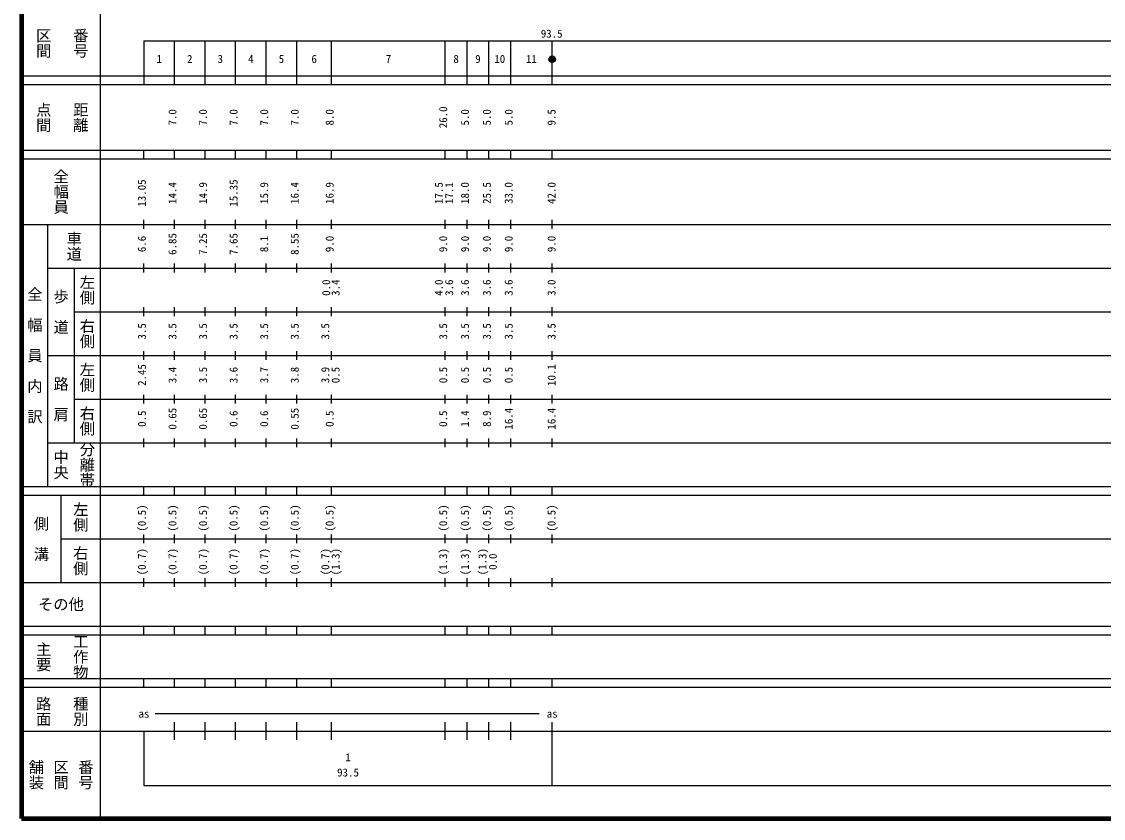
# Model space of a CAD drawing. Units: millimetres on the paper, enlarged 1000 times. Extents: x 40000 to 680000, y 20000 to 380000.
# Drawn here: x 40000 to 287739, y 20000 to 202409 of the extents above; entities that cross this region are included whole.
import ezdxf
from ezdxf.enums import TextEntityAlignment as Align

# ---------------------------------------------------------------- set-up
doc = ezdxf.new("R2010")
doc.units = ezdxf.units.MM
doc.header["$LTSCALE"] = 1000
doc.header["$PDMODE"] = 32
doc.header["$PDSIZE"] = 500
doc.layers.add('M-TTL', color=2, linetype='Continuous', lineweight=140)
doc.layers.add('M-TTL-BAND', color=7, linetype='Continuous', lineweight=25)
doc.styles.add('@ＭＳ ゴシック', font='')
doc.styles.add('ＭＳ ゴシック', font='')
doc.styles.get('@ＭＳ ゴシック').set_extended_font_data('@MS Gothic')
doc.styles.get('ＭＳ ゴシック').set_extended_font_data('MS Gothic')

msp = doc.modelspace()

# ---------------------------------------------------------------- linework, layer by layer
at = {"layer": 'M-TTL'}
for p, q in [((40000, 380000), (40000, 20000)), ((40000, 20000), (680000, 20000))]:
    msp.add_line(p, q, dxfattribs=at)
at = {"layer": 'M-TTL-BAND'}
for p, q in [((58000, 370000), (58000, 20000)), ((68000, 198000), (579000, 198000)), ((68000, 198000), (68000, 188000)), ((75000, 188000), (75000, 198000)), ((82000, 188000), (82000, 198000)), ((89000, 188000), (89000, 198000)), ((96000, 188000), (96000, 198000)), ((103000, 188000), (103000, 198000)), ((111000, 188000), (111000, 198000)), ((137000, 188000), (137000, 198000)), ((142000, 188000), (142000, 198000)), ((147000, 188000), (147000, 198000)), ((152000, 188000), (152000, 198000)), ((161500, 188000), (161500, 198000)), ((40000, 190000), (579000, 190000)), ((40000, 188000), (579000, 188000)), ((40000, 173000), (579000, 173000)), ((40000, 171000), (579000, 171000)), ((68000, 171000), (68000, 173000)), ((75000, 171000), (75000, 173000)), ((82000, 171000), (82000, 173000)), ((89000, 171000), (89000, 173000)), ((96000, 171000), (96000, 173000)), ((103000, 171000), (103000, 173000)), ((111000, 171000), (111000, 173000)), ((137000, 171000), (137000, 173000)), ((142000, 171000), (142000, 173000)), ((147000, 171000), (147000, 173000)), ((152000, 171000), (152000, 173000)), ((161500, 171000), (161500, 173000)), ((68000, 155000), (68000, 157000)), ((75000, 155000), (75000, 157000)), ((82000, 155000), (82000, 157000)), ((89000, 155000), (89000, 157000)), ((96000, 155000), (96000, 157000)), ((103000, 155000), (103000, 157000)), ((111000, 155000), (111000, 157000)), ((137000, 155000), (137000, 157000)), ((142000, 155000), (142000, 157000)), ((147000, 155000), (147000, 157000)), ((152000, 155000), (152000, 157000)), ((161500, 155000), (161500, 157000)), ((40000, 156000), (579000, 156000)), ((46000, 96000), (46000, 156000)), ((68000, 145000), (68000, 147000)), ((75000, 145000), (75000, 147000)), ((82000, 145000), (82000, 147000)), ((89000, 145000), (89000, 147000)), ((96000, 145000), (96000, 147000)), ((103000, 145000), (103000, 147000)), ((111000, 145000), (111000, 147000)), ((137000, 145000), (137000, 147000)), ((142000, 145000), (142000, 147000)), ((147000, 145000), (147000, 147000)), ((152000, 145000), (152000, 147000)), ((161500, 145000), (161500, 147000)), ((46000, 146000), (579000, 146000)), ((52000, 146000), (52000, 106000)), ((68000, 135000), (68000, 137000)), ((75000, 135000), (75000, 137000)), ((82000, 135000), (82000, 137000)), ((89000, 135000), (89000, 137000)), ((96000, 135000), (96000, 137000)), ((103000, 135000), (103000, 137000)), ((111000, 135000), (111000, 137000)), ((137000, 135000), (137000, 137000)), ((142000, 135000), (142000, 137000)), ((147000, 135000), (147000, 137000)), ((152000, 135000), (152000, 137000)), ((161500, 135000), (161500, 137000)), ((52000, 136000), (579000, 136000)), ((68000, 125000), (68000, 127000)), ((75000, 125000), (75000, 127000)), ((82000, 125000), (82000, 127000)), ((89000, 125000), (89000, 127000)), ((96000, 125000), (96000, 127000)), ((103000, 125000), (103000, 127000)), ((111000, 125000), (111000, 127000)), ((137000, 125000), (137000, 127000)), ((142000, 125000), (142000, 127000)), ((147000, 125000), (147000, 127000)), ((152000, 125000), (152000, 127000)), ((161500, 125000), (161500, 127000)), ((46000, 126000), (579000, 126000)), ((68000, 115000), (68000, 117000)), ((75000, 115000), (75000, 117000)), ((82000, 115000), (82000, 117000)), ((89000, 115000), (89000, 117000)), ((96000, 115000), (96000, 117000)), ((103000, 115000), (103000, 117000)), ((111000, 115000), (111000, 117000)), ((137000, 115000), (137000, 117000)), ((142000, 115000), (142000, 117000)), ((147000, 115000), (147000, 117000)), ((152000, 115000), (152000, 117000)), ((161500, 115000), (161500, 117000)), ((52000, 116000), (579000, 116000)), ((68000, 105000), (68000, 107000)), ((75000, 105000), (75000, 107000)), ((82000, 105000), (82000, 107000)), ((89000, 105000), (89000, 107000)), ((96000, 105000), (96000, 107000)), ((103000, 105000), (103000, 107000)), ((111000, 105000), (111000, 107000)), ((137000, 105000), (137000, 107000)), ((142000, 105000), (142000, 107000)), ((147000, 105000), (147000, 107000)), ((152000, 105000), (152000, 107000)), ((161500, 105000), (161500, 107000)), ((46000, 106000), (579000, 106000)), ((40000, 96000), (579000, 96000)), ((68000, 94000), (68000, 96000)), ((75000, 94000), (75000, 96000)), ((82000, 94000), (82000, 96000)), ((89000, 94000), (89000, 96000)), ((96000, 94000), (96000, 96000)), ((103000, 94000), (103000, 96000)), ((111000, 94000), (111000, 96000)), ((137000, 94000), (137000, 96000)), ((142000, 94000), (142000, 96000)), ((147000, 94000), (147000, 96000)), ((152000, 94000), (152000, 96000)), ((161500, 94000), (161500, 96000)), ((40000, 94000), (579000, 94000)), ((49000, 94000), (49000, 74000)), ((68000, 83000), (68000, 85000)), ((75000, 83000), (75000, 85000)), ((82000, 83000), (82000, 85000)), ((89000, 83000), (89000, 85000)), ((96000, 83000), (96000, 85000)), ((103000, 83000), (103000, 85000)), ((111000, 83000), (111000, 85000)), ((137000, 83000), (137000, 85000)), ((142000, 83000), (142000, 85000)), ((147000, 83000), (147000, 85000)), ((152000, 83000), (152000, 85000)), ((161500, 83000), (161500, 85000)), ((49000, 84000), (579000, 84000)), ((68000, 73000), (68000, 75000)), ((75000, 73000), (75000, 75000)), ((82000, 73000), (82000, 75000)), ((89000, 73000), (89000, 75000)), ((96000, 73000), (96000, 75000)), ((103000, 73000), (103000, 75000)), ((111000, 73000), (111000, 75000)), ((137000, 73000), (137000, 75000)), ((142000, 73000), (142000, 75000)), ((147000, 73000), (147000, 75000)), ((152000, 73000), (152000, 75000)), ((161500, 73000), (161500, 75000)), ((40000, 74000), (579000, 74000)), ((40000, 64000), (579000, 64000)), ((40000, 62000), (579000, 62000)), ((68000, 62000), (68000, 64000)), ((75000, 62000), (75000, 64000)), ((82000, 62000), (82000, 64000)), ((89000, 62000), (89000, 64000)), ((96000, 62000), (96000, 64000)), ((103000, 62000), (103000, 64000)), ((111000, 62000), (111000, 64000)), ((137000, 62000), (137000, 64000)), ((142000, 62000), (142000, 64000)), ((147000, 62000), (147000, 64000)), ((152000, 62000), (152000, 64000)), ((161500, 62000), (161500, 64000)), ((40000, 52000), (579000, 52000)), ((40000, 50000), (579000, 50000)), ((68000, 50000), (68000, 52000)), ((75000, 50000), (75000, 52000)), ((82000, 50000), (82000, 52000)), ((89000, 50000), (89000, 52000)), ((96000, 50000), (96000, 52000)), ((103000, 50000), (103000, 52000)), ((111000, 50000), (111000, 52000)), ((137000, 50000), (137000, 52000)), ((142000, 50000), (142000, 52000)), ((147000, 50000), (147000, 52000)), ((152000, 50000), (152000, 52000)), ((161500, 50000), (161500, 52000)), ((70561, 44000), (158500, 44000)), ((40000, 40000), (579000, 40000)), ((68000, 40000), (68000, 27500)), ((75000, 38000), (75000, 42000)), ((82000, 38000), (82000, 42000)), ((89000, 38000), (89000, 42000)), ((96000, 38000), (96000, 42000)), ((103000, 38000), (103000, 42000)), ((111000, 38000), (111000, 42000)), ((137000, 38000), (137000, 42000)), ((142000, 38000), (142000, 42000)), ((147000, 38000), (147000, 42000)), ((152000, 38000), (152000, 42000)), ((161500, 27500), (161500, 42000)), ((68000, 27500), (579000, 27500))]:
    msp.add_line(p, q, dxfattribs=at)
for radius in [750, 600, 450, 300, 150, 20]:
    msp.add_circle((161500, 193791), radius, dxfattribs=at)
msp.add_point((161500, 193791), dxfattribs=at)

# ---------------------------------------------------------------- texts
at = {"layer": 'M-TTL-BAND', "style": '@ＭＳ ゴシック'}
for s, p in [('番号', (53500, 197500)), ('区間', (45000, 197500)), ('点間', (45000, 180500)), ('距離', (53500, 180500)), ('全幅員', (49000, 163500)), ('車道', (52000, 151000)), ('左側', (55000, 141000)), ('全\u3000幅\u3000員\u3000内\u3000訳', (43000, 126000)), ('歩\u3000道', (49000, 136000)), ('右側', (55000, 131000)), ('左側', (55000, 121000)), ('路\u3000肩', (49000, 116000)), ('右側', (55000, 111000)), ('中央', (49000, 101000)), ('分離帯', (55000, 101000)), ('左側', (53500, 89000)), ('側\u3000溝', (44500, 84000)), ('右側', (53500, 79000)), ('主要', (45000, 57000)), ('工作物', (53500, 57000)), ('路面', (45000, 44500)), ('種別', (53500, 44500)), ('舗装', (43333, 30000)), ('区間', (49000, 30000)), ('番号', (54667, 30000))]:
    msp.add_text(s, height=2566, rotation=270, dxfattribs=at).set_placement(p, align=Align.MIDDLE_CENTER)
at = {"layer": 'M-TTL-BAND', "style": 'ＭＳ ゴシック'}
for s, p in [('93.5', (161396, 198195)), ('1', (71500, 192405)), ('2', (78500, 192405)), ('3', (85500, 192405)), ('4', (92500, 192405)), ('5', (99500, 192405)), ('6', (107000, 192405)), ('7', (124000, 192405)), ('8', (139500, 192405)), ('9', (144500, 192405)), ('10', (149500, 192405)), ('11', (156750, 192405)), ('as', (68000, 42500)), ('as', (161500, 42500)), ('1', (114750, 32523)), ('93.5', (114750, 29033))]:
    msp.add_text(s, height=1833, dxfattribs=at).set_placement(p, align=Align.BOTTOM_CENTER)
for s, p in [('7.0', (76000, 180500)), ('7.0', (83000, 180500)), ('7.0', (90000, 180500)), ('7.0', (97000, 180500)), ('7.0', (104000, 180500)), ('8.0', (112000, 180500)), ('26.0', (138000, 180500)), ('5.0', (143000, 180500)), ('5.0', (148000, 180500)), ('5.0', (153000, 180500)), ('9.5', (162826, 180500)), ('13.05', (69000, 163174)), ('15.35', (90000, 163174)), ('14.4', (76000, 163174)), ('14.9', (83000, 163174)), ('15.9', (97000, 163174)), ('16.4', (104000, 163174)), ('16.9', (112000, 163174)), ('17.5', (137000, 163174)), ('17.1', (139370, 163174)), ('18.0', (143000, 163174)), ('25.5', (148000, 163174)), ('33.0', (153000, 163174)), ('42.0', (162826, 163174)), ('6.85', (76000, 151500)), ('7.25', (83000, 151500)), ('7.65', (90000, 151500)), ('8.55', (104000, 151500)), ('6.6', (69000, 151500)), ('8.1', (97000, 151500)), ('9.0', (112000, 151500)), ('9.0', (138000, 151500)), ('9.0', (143000, 151500)), ('9.0', (148000, 151500)), ('9.0', (153000, 151500)), ('9.0', (162826, 151500)), ('0.0', (111208, 141500)), ('3.4', (113370, 141500)), ('4.0', (137000, 141500)), ('3.6', (139370, 141500)), ('3.6', (143000, 141500)), ('3.6', (148000, 141500)), ('3.6', (153000, 141500)), ('3.0', (162826, 141500)), ('3.5', (69000, 131500)), ('3.5', (76000, 131500)), ('3.5', (83000, 131500)), ('3.5', (90000, 131500)), ('3.5', (97000, 131500)), ('3.5', (104000, 131500)), ('3.5', (111000, 131500)), ('3.5', (138000, 131500)), ('3.5', (143000, 131500)), ('3.5', (148000, 131500)), ('3.5', (153000, 131500)), ('3.5', (162826, 131500)), ('10.1', (162826, 121500)), ('2.45', (69000, 121500)), ('3.4', (76000, 121500)), ('3.5', (83000, 121500)), ('3.6', (90000, 121500)), ('3.7', (97000, 121500)), ('3.8', (104000, 121500)), ('3.9', (111000, 121500)), ('0.5', (113370, 121500)), ('0.5', (138000, 121500)), ('0.5', (143000, 121500)), ('0.5', (148000, 121500)), ('0.5', (153000, 121500)), ('0.5', (69000, 111500)), ('0.65', (76000, 111500)), ('0.65', (83000, 111500)), ('0.6', (90000, 111500)), ('0.6', (97000, 111500)), ('0.55', (104000, 111500)), ('0.5', (112000, 111500)), ('0.5', (138000, 111500)), ('1.4', (143000, 111500)), ('8.9', (148000, 111500)), ('16.4', (153000, 111500)), ('16.4', (162826, 111500)), ('(0.5)', (69000, 88764)), ('(0.5)', (76000, 88764)), ('(0.5)', (83000, 88764)), ('(0.5)', (90000, 88764)), ('(0.5)', (97000, 88764)), ('(0.5)', (104000, 88764)), ('(0.5)', (112000, 88764)), ('(0.5)', (138000, 88764)), ('(0.5)', (143000, 88764)), ('(0.5)', (148000, 88764)), ('(0.5)', (153000, 88764)), ('(0.5)', (162826, 88764)), ('(0.7)', (69000, 78764)), ('(0.7)', (76000, 78764)), ('(0.7)', (83000, 78764)), ('(0.7)', (90000, 78764)), ('(0.7)', (97000, 78764)), ('(0.7)', (104000, 78764)), ('(0.7)', (111000, 78764)), ('(1.3)', (113370, 78764)), ('(1.3)', (138000, 78764)), ('(1.3)', (143000, 78764)), ('(1.3)', (147000, 78764)), ('0.0', (149370, 78764))]:
    msp.add_text(s, height=1833, rotation=90, dxfattribs=at).set_placement(p, align=Align.BOTTOM_CENTER)
msp.add_text('その他', height=2566, dxfattribs=at).set_placement((49000, 69000), align=Align.MIDDLE_CENTER)

doc.saveas('drawing.dxf')
